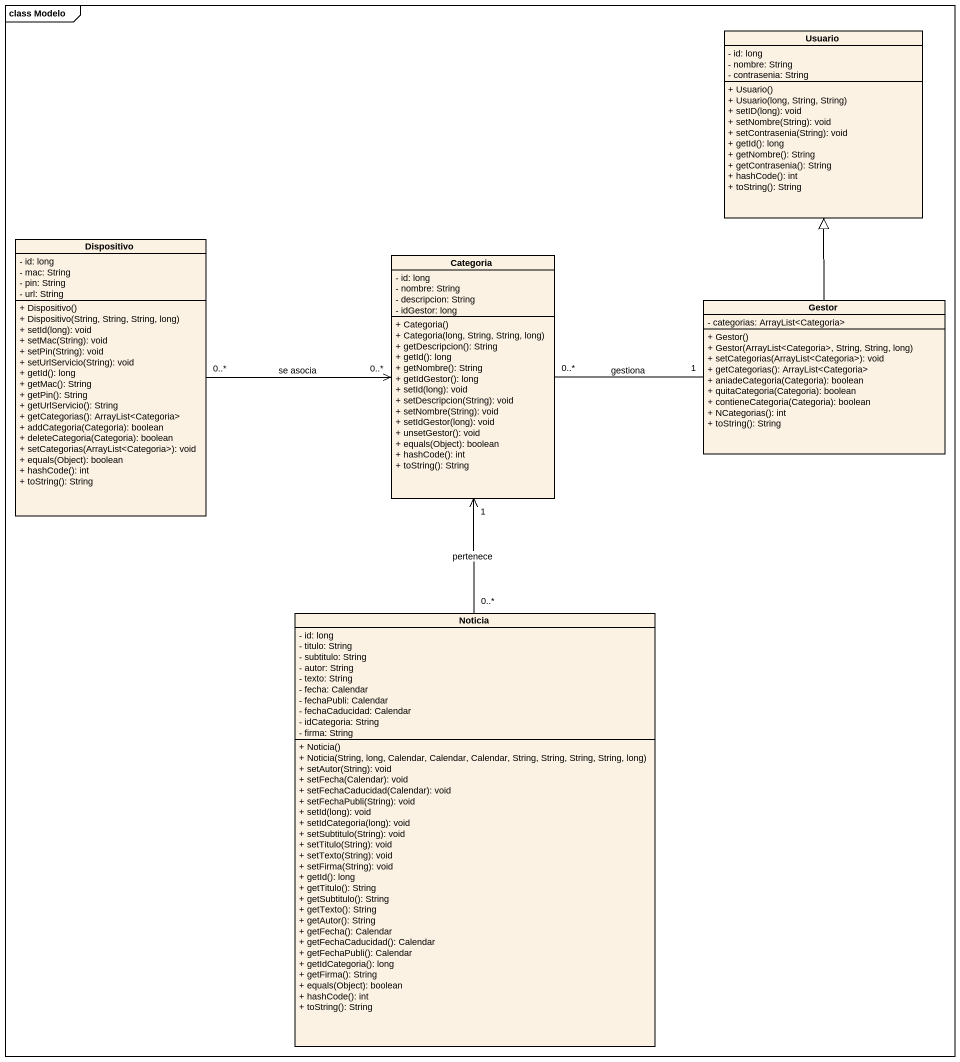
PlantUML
@startuml
mainframe class Modelo
hide circle
hide empty members
skinparam classAttributeIconSize 0
class Usuario {
  - id: long
  - nombre: String
  - contrasenia: String
  + Usuario()
  + Usuario(long, String, String)
  + setID(long): void
  + setNombre(String): void
  + setContrasenia(String): void
  + getId(): long
  + getNombre(): String
  + getContrasenia(): String
  + hashCode(): int
  + toString(): String
}
class Dispositivo {
  - id: long
  - mac: String
  - pin: String
  - url: String
  + Dispositivo()
  + Dispositivo(String, String, String, long)
  + setId(long): void
  + setMac(String): void
  + setPin(String): void
  + setUrlServicio(String): void
  + getId(): long
  + getMac(): String
  + getPin(): String
  + getUrlServicio(): String
  + getCategorias(): ArrayList<Categoria>
  + addCategoria(Categoria): boolean
  + deleteCategoria(Categoria): boolean
  + setCategorias(ArrayList<Categoria>): void
  + equals(Object): boolean
  + hashCode(): int
  + toString(): String
}
class Categoria {
  - id: long
  - nombre: String
  - descripcion: String
  - idGestor: long
  + Categoria()
  + Categoria(long, String, String, long)
  + getDescripcion(): String
  + getId(): long
  + getNombre(): String
  + getIdGestor(): long
  + setId(long): void
  + setDescripcion(String): void
  + setNombre(String): void
  + setIdGestor(long): void
  + unsetGestor(): void
  + equals(Object): boolean
  + hashCode(): int
  + toString(): String
}
class Gestor {
  - categorias: ArrayList<Categoria>
  + Gestor()
  + Gestor(ArrayList<Categoria>, String, String, long)
  + setCategorias(ArrayList<Categoria>): void
  + getCategorias(): ArrayList<Categoria>
  + aniadeCategoria(Categoria): boolean
  + quitaCategoria(Categoria): boolean
  + contieneCategoria(Categoria): boolean
  + NCategorias(): int
  + toString(): String
}
class Noticia {
  - id: long
  - titulo: String
  - subtitulo: String
  - autor: String
  - texto: String
  - fecha: Calendar
  - fechaPubli: Calendar
  - fechaCaducidad: Calendar
  - idCategoria: String
  - firma: String
  + Noticia()
  + Noticia(String, long, Calendar, Calendar, Calendar, String, String, String, String, long)
  + setAutor(String): void
  + setFecha(Calendar): void
  + setFechaCaducidad(Calendar): void
  + setFechaPubli(String): void
  + setId(long): void
  + setIdCategoria(long): void
  + setSubtitulo(String): void
  + setTitulo(String): void
  + setTexto(String): void
  + setFirma(String): void
  + getId(): long
  + getTitulo(): String
  + getSubtitulo(): String
  + getTexto(): String
  + getAutor(): String
  + getFecha(): Calendar
  + getFechaCaducidad(): Calendar
  + getFechaPubli(): Calendar
  + getIdCategoria(): long
  + getFirma(): String
  + equals(Object): boolean
  + hashCode(): int
  + toString(): String
}
Dispositivo "0..*" -right-> "0..*" Categoria : se asocia
Gestor -up-|> Usuario
Gestor "1" -left- "0..*" Categoria : gestiona
Noticia "0..*" -up-> "1" Categoria : pertenece
@enduml
